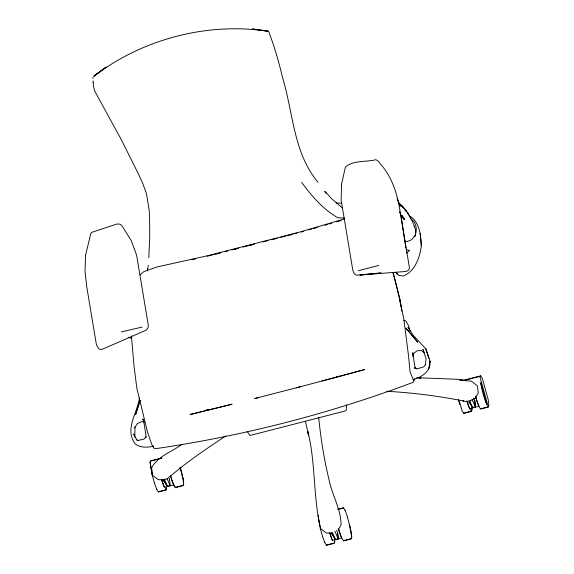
<?xml version="1.0" encoding="UTF-8"?>
<svg xmlns="http://www.w3.org/2000/svg" width="574" height="574" viewBox="0 0 574 574"><rect width="100%" height="100%" fill="white"/><g stroke="black" fill="none" stroke-linecap="round" stroke-linejoin="round"><path stroke-width="0.86" d="M399.884 211.892L400.925 215.214L405.875 248.061M148.81 257.669L149.749 236.983L149.592 217.417L149.197 210.357L146.478 193.675L142.826 183.608L138.513 174.166L121.466 139.977L94.674 90.979L93.497 86.43L93.175 82.505M92.837 78.53L92.966 77.425M429.861 361.771L429.983 360.946L425.815 348.834L412.907 334.929L408.028 327.137L410.023 330.818L408.509 325.616L405.739 320.837L403.687 320.428M428.771 368.924L429.983 360.946C431.239 370.639 422.407 377.018 414.091 379.163M139.41 397.933C137.495 412.964 124.135 429.266 135.27 443.939C140.408 448.036 147.568 447.505 153.624 446.22M409.398 216.448L410.998 216.764C419.824 223.48 420.771 235.598 421.338 245.873C419.745 257.669 415.217 271.014 403.414 276.065L398.894 275.362L395.565 272.377M401.958 216.204L402.123 215.465L404.555 219.168L403.809 219.591L401.958 216.204L404.555 219.168M148.322 265.41L147.511 270.246M140.128 400.48L135.543 414.729L140.042 400.516M414.744 378.826L413.581 381.789L412.62 382.492C329.612 413.746 243.225 435.903 155.461 448.696L154.241 448.552L151.873 444.742L147.618 432.545L136.806 388.074L134.015 365.997L131.439 335.969M158.273 491.767L165.986 489.787L166.632 488.216L166.46 486.687M334.814 541.748L334.176 543.313L326.455 545.3L324.697 542.33M463.548 413.18L471.261 411.192L471.907 409.628M475.494 396.16A15.72 1.894 75.6 0 0 478.86 406.069A15.72 1.894 75.6 0 0 480.524 408.81L488.237 406.822L488.883 405.258L488.287 399.906L482.282 378.309L480.675 375.891L463.699 380.261M480.675 375.891L479.979 377.132L488.237 406.822M338.143 529.953L341.092 524.808C340.963 509.088 331.872 494.587 328.952 479.333C324.001 459.013 320.801 438.335 318.685 417.542M170.335 476.334L169.768 476.815C187.21 461.582 206.618 448.717 225.84 435.867M406.478 253.17L409.678 250.329L406.435 249.955M140.006 274.846L143.887 271.617L157.061 266.953L208.104 255.631L300.324 231.889L344.3 218.959M94.94 75.804L94.186 76.033C142.718 38.996 207.551 21.991 267.965 31.261L268.503 31.154L252.417 28.98L267.965 31.261M94.186 76.033L106.154 67.043L93.713 76.155M182.267 444.147C172.143 451.738 157.828 456.115 151.658 467.796L152.562 475.358L158.23 479.692L164.415 479.778L167.45 478.551M469.683 401.19L475.322 398.062L478.278 392.925L477.439 385.907L471.448 381.172L459.989 380.131M336.787 221.815L341.078 220.524M308.984 229.88L311.503 229.155M313.182 228.667L317.379 227.462M324.941 225.281L327.46 224.556M329.139 224.068L331.657 223.343M336.902 376.709L338.603 376.25M337.031 376.695L338.753 376.235M321.978 381.079L364.626 369.584L296.406 387.809M290.207 234.988L292.805 234.321M358.391 270.698L378.883 265.396M300.568 386.711L254.648 398.535L258.824 397.481M207.293 256.234L212.488 254.892M213.356 254.669L220.99 252.703M225.23 251.613L227.778 250.96M232.018 249.869L238.806 248.119M243.024 247.035L247.99 245.758M249.647 245.328L254.612 244.05M263.036 241.884L268.123 240.571M271.516 239.702L274.896 238.827M280.801 237.306L285.866 236.007M287.552 235.57L292.618 234.271M294.304 233.833L296.837 233.18M301.106 232.083L303.696 231.415M234.45 249.367L237.048 248.7M250.042 245.356L252.639 244.689M274.759 238.992L277.307 238.332M161.789 457.98L150.704 460.836L150.008 462.077L152.16 474.963L154.514 483.286M158.524 459.071L150.804 461.058L150.108 462.307L152.261 475.193M159.364 458.856L161.89 458.21M464.639 380.268L473.055 378.101M473.916 377.879L480.775 376.114M163.669 480.675L167.414 486.243L170.112 485.554L167.106 478.63M474.734 400.602L475.394 406.959L472.689 407.655L469.683 400.738M183.113 478.716L183.702 484.076L183.063 485.64L175.35 487.627L173.685 484.879L167.515 486.472L163.769 480.904L163.633 479.204M166.087 490.009L158.374 491.997L156.609 489.026M480.625 409.04L488.338 407.052M337.483 509.325L343.482 507.782L345.189 510.43M338.438 509.332L343.582 508.004M347.342 516.492L351.202 532.026L351.79 537.379L351.152 538.943L343.431 540.93L341.673 537.96L332.411 540.342A15.72 1.894 75.6 0 1 329.756 532.887M326.355 545.078L334.075 543.09M343.331 540.701L351.051 538.721L351.69 537.149L349.544 524.263M216.707 253.909L219.218 253.27M208.886 409.549L205.449 410.396L208.821 409.585M121.358 331.908L142.151 327.08M191.809 259.821L195.289 259.032M137.782 440.488L143.909 439.139L146.047 436.85L145.81 437.668L145.918 435.114L143.852 421.926L142.696 418.955L143.765 420.247M336.099 202.981L341.673 203.218M332.497 533.081L326.312 532.995L320.651 528.661C312.981 496.897 315.815 463.189 307.822 431.282L308.59 435.766L305.476 421.373M386.711 391.296C413.495 392.724 440.215 396.247 466.483 401.57M460.061 380.146L464.38 380.325L457.514 379.292L419.149 377.8M344.838 218.17L337.713 217.704C322.932 209.137 311.646 196.021 301.666 182.396M418.389 377.85L421.036 378.015L416.616 377.678M404.971 241.08L407.303 241.539L411.766 239.652L414.844 235.735A16.144 15.111 -20 0 0 413.797 221.37L410.79 218.701M144.354 422.091L141.907 421.596L137.358 423.619L134.538 427.86L134.998 427.142L134.79 437.101L133.706 434.016L137.021 440.265M128.476 337.232L131.654 338.351M416.451 368.817L414.206 367.819L417.119 368.809L423.72 366.879L425.621 364.476L425.348 364.949L426.08 358.75L422.923 349.365L424.301 352.666L421.294 350.527L416.954 350.786L413.108 354.029L413.481 353.175L413.158 356.511L412.713 352.716L414.758 365.903L415.691 368.192M136.181 439.39L138.499 440.71M342.24 207.874L331.284 198.403L325.422 191.759M324.475 191.3L326.039 193.323M412.964 379.751L413.725 380.655L410.001 371.737L408.659 356.849L403.888 319.316L399.339 297.691M404.742 208.95L402.388 206.016L398.858 202.902L400.343 206.253L397.036 198.317M403.515 208.211L399.856 204.287C407.074 209.575 410.977 218.02 414.313 226.063M317.974 182.216C293.4 152.878 293.314 113.128 282.681 78.078C279.1 63.011 275.011 48.108 269.471 33.801M405.158 209.546L406.414 211.332M404.928 209.976L405.768 211.167M468.951 402.087L472.789 407.884M331.758 533.985L335.503 539.553L332.49 532.629M268.933 32.13L269.536 33.048M406.83 211.928L408.652 214.949M396.082 272.162L397.323 274.221M471.261 411.192L469.604 408.451A15.72 1.894 75.6 0 1 466.942 400.996M247.294 431.662L250.049 435.479L345.132 410.998L346.215 410.381L346.524 404.828M409.047 215.709L409.829 217.237M473.694 398.514L474.834 400.824L475.487 407.188M336.507 530.405L337.648 532.715L338.301 539.079L335.603 539.775L331.212 532.665M168.419 477.102L169.56 479.412M472.05 399.274L475.394 406.959M334.857 531.165L338.201 538.857L337.548 532.493M164.408 479.326L167.414 486.243M399.705 211.964L400.925 215.214M322.502 536.367L324.798 542.559M154.413 483.064L156.709 489.256M345.089 510.2L347.442 516.715M425.815 348.834L428.943 358.477M393.14 272.736L400.071 299.728L401.836 311.201M392.925 272.793L394.453 277.823M180.573 467.853L183.013 478.494L183.601 483.846L182.963 485.417L175.249 487.398L173.585 484.657A15.72 1.894 75.6 0 1 170.456 475.588M459.344 401.161L461.991 410.661L463.649 413.409L471.362 411.422L472.007 409.858L471.749 407.562M458.339 399.612L459.688 404.469M320.249 528.267L322.602 536.59M179.884 467.265L183.013 478.494M165.047 486.393L165.986 489.787M394.704 278.663L397.136 288.808M397.545 290.501L399.576 298.961M320.349 528.496L318.434 518.444M92.995 80.805L93.304 82.434M399.777 299.807L400.731 305.985M153.222 445.991L153.473 447.648M334.549 539.99L334.714 541.519M318.534 518.666L318.785 520.962M318.096 515.38L318.269 516.909M169.459 479.19L170.213 485.776M420.175 233.417L421.338 245.873M147.626 270.95L147.425 268.682L147.482 269.407M468.908 400.616L469.051 402.317M341.673 537.96A15.72 1.894 75.6 0 1 338.538 528.891M341.774 538.19A15.72 1.894 75.6 0 1 338.402 528.281M332.511 540.572A15.72 1.894 75.6 0 1 329.856 533.11M164.329 487.039A15.72 1.894 75.6 0 1 161.667 479.584M173.685 484.879A15.72 1.894 75.6 0 1 170.55 475.81M164.429 487.269A15.72 1.894 75.6 0 1 161.768 479.807M397.222 273.992A15.72 1.894 75.6 0 1 396.498 273.124M475.595 396.39A15.72 1.894 75.6 0 0 478.96 406.292L469.704 408.674A15.72 1.894 75.6 0 1 467.042 401.219M414.091 226.192A13.654 12.599 -34.7 0 1 415.734 232.448M415.698 233.274A13.654 12.599 -34.7 0 1 415.002 236.574M341.552 184.161L341.157 200.118L352.809 270.218L354.352 273.97L356.691 275.183L380.971 272.966L359.948 275.039L406.119 271.459L407.949 270.598L409.147 269.127L409.391 267.448L399.848 209.984C397.065 193.043 391.705 176.225 379.852 163.36L379.005 161.775L375.927 159.672C366.521 162.241 352.321 160.103 345.369 167.256L341.552 184.161M85.598 255.1L85.017 271.545L86.825 287.251L96.439 344.874L98.606 348.597L100.177 349.387L102.129 349.329L146.212 330.15L147.97 327.919L148.329 325.401L136.598 255.1L131.202 240.52L121.566 225.166L119.313 224.025L116.515 224.111L91.697 232.384L90.821 233.503L85.598 255.1M231.953 404.247L190.087 414.521L231.953 404.247M463.684 401.147L463.082 400.968L463.684 401.147M417.65 342.104L406.005 328.206L417.65 342.104M486.68 404.304L480.668 382.714A15.72 1.894 75.6 0 0 486.68 404.304"/></g></svg>
